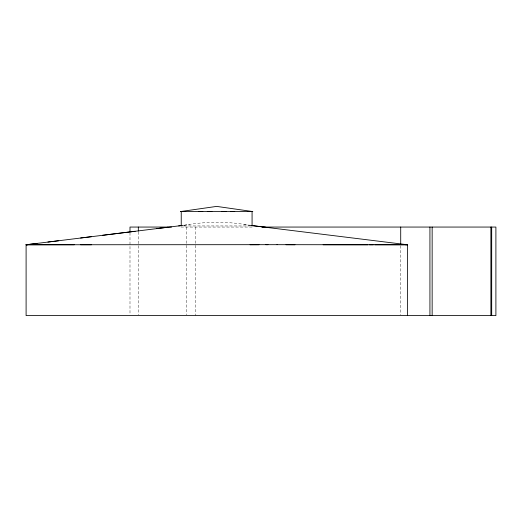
<?xml version="1.0" encoding="UTF-8"?>
<svg xmlns="http://www.w3.org/2000/svg" width="522" height="522" viewBox="0 0 522 522"><rect width="100%" height="100%" fill="white"/><g stroke="black" fill="none" stroke-linecap="round" stroke-linejoin="round"><path stroke-width="0.39" stroke-dasharray="2.61 1.96" d="M184.142 225.236C205.844 221.432 227.84 221.204 249.536 225.289L244.087 224.63M184.142 225.23L189.59 224.564M183.927 225.954L249.379 225.954M180.964 227.057L252.309 227.057M400.713 245.745L400.713 314.792M195.587 227.057L195.587 315.601M186.367 227.057L186.367 314.792M138.33 231.931L138.33 314.792M129.991 232.747L129.991 314.792"/><path stroke-width="0.78" d="M180.495 211.56L216.656 206.399L252.811 211.56M183.359 225.328L26.1 244.766L26.1 315.601L495.9 315.601L495.9 227.057L261.966 227.057M36.997 243.409L26.1 244.766L268.014 244.681M135.094 231.279L102.397 235.318M156.894 228.584L167.79 227.233M178.694 225.915L181.023 225.628M80.597 238.012L91.494 236.675M47.894 242.058L58.797 240.714M183.248 211.56L185.349 211.56M406.86 244.766L407.545 244.766L407.578 315.601M251.578 211.56L252.498 211.56L180.808 211.56L181.728 211.56M230.489 211.56L234.73 211.56M207.299 211.56L211.932 211.56M221.374 211.56L226.013 211.56M247.97 211.56L250.058 211.56M250.045 244.766L259.029 244.74M198.575 211.56L202.817 211.56M80.597 244.766L91.494 244.766M323.118 244.766L367.951 244.766M369.517 244.766L406.762 244.766L374.881 244.759M171.503 227.057L129.991 227.057L129.991 231.931M265.881 244.688L277.097 244.681M26.779 244.681L27.718 244.766M277.006 244.681L373.217 244.766M405.437 244.766L407.578 244.766L251.872 225.569M74.281 244.766L26.1 244.766L27.575 244.766M285.991 244.733L294.976 244.766M249.536 225.276L265.881 227.292M491.691 227.057L491.691 315.601M490.882 227.057L490.882 315.601M432.151 227.057L432.151 315.601M429.932 227.057L429.932 315.601M400.713 227.057L400.713 244.12M252.074 211.56L252.074 225.954M181.238 211.56L181.238 225.954M138.33 227.057L138.33 231.122"/></g></svg>
